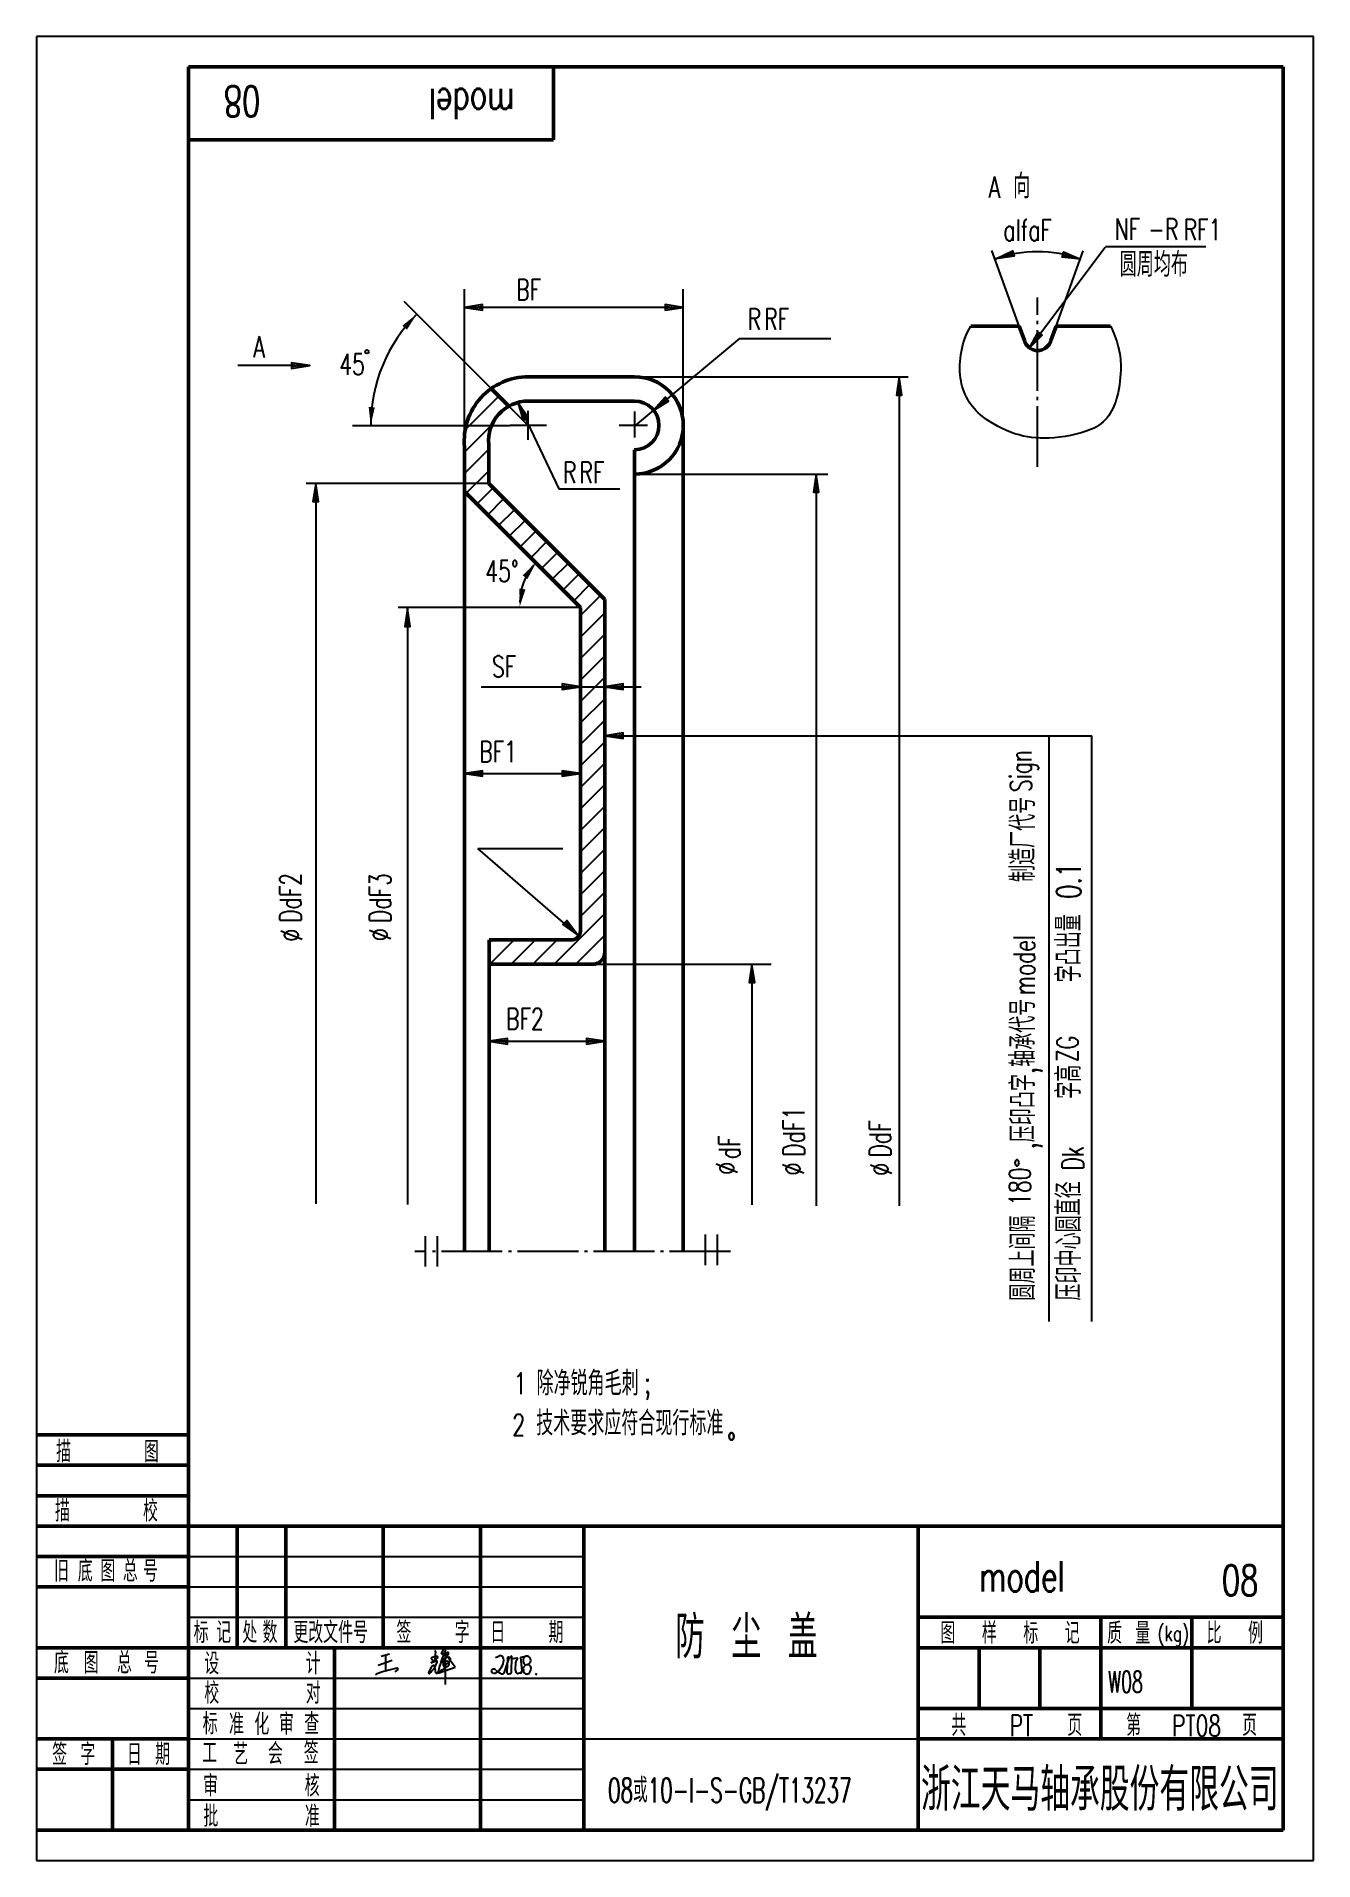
# Model space of a CAD drawing. Extents: x -145 to 65, y -5 to 295.
import ezdxf
from ezdxf.enums import TextEntityAlignment as Align

# ---------------------------------------------------------------- set-up
doc = ezdxf.new("R2010")
doc.units = 0
doc.header["$MEASUREMENT"] = 0
doc.linetypes.add('CENTER', pattern=[12.5, 10, -1, 0.5, -1])
doc.layers.get('0').update_dxf_attribs({"linetype": 'CONTINUOUS'})
doc.layers.get('DEFPOINTS').update_dxf_attribs({"linetype": 'CONTINUOUS'})
doc.layers.add('1', color=7, linetype='CONTINUOUS', lineweight=50)
for name, color, linetype in [('2', 7, 'CONTINUOUS'), ('3', 7, 'CENTER'), ('6', 7, 'CONTINUOUS')]:
    doc.layers.add(name, color=color, linetype=linetype)
doc.styles.add('HZ', font='txt.shx', dxfattribs={"width": 0.7, "bigfont": 'HZTXT.shx'})
doc.dimstyles.get("Standard").update_dxf_attribs({"dimtxt": 0.18, "dimasz": 0.18, "dimexe": 0.18, "dimexo": 0.0625, "dimgap": 0.09, "dimtad": 0, "dimtih": 1, "dimtoh": 1, "dimdec": 4, "dimzin": 0, "dimdsep": 46, "dimtxsty": 'Standard', "dimcen": 0.09, "dimadec": 0, "dimazin": 0, "dimtfac": 1, "dimtdec": 4, "dimtofl": 0, "dimtmove": 0, "dimatfit": 3, "dimfxl": 0, "dimtolj": 1, "dimtzin": 0, "dimarcsym": 0})

# ---------------------------------------------------------------- blocks, each defined once
blk = doc.blocks.new('BLK', base_point=(1, 0))
for points in [[(0, 0), (1, 0), (0, 0.15), (0, -0.15), (1, 0)], [(0, 0.07), (0.5, 0), (0, -0.07)]]:
    blk.add_lwpolyline(points)
blk = doc.blocks.new('*D3')
at = {"color": 0, "linetype": 'ByBlock'}
for p, q in [((-74.87, 228.1), (-74.87, 253.83)), ((-38.87, 231.42), (-38.87, 253.83)), ((-41.87, 250.83), (-71.87, 250.83))]:
    blk.add_line(p, q, dxfattribs=at)
at = {"layer": 'DEFPOINTS', "color": 0, "linetype": 'ByBlock'}
for p in [(-74.87, 250.83), (-38.87, 231.42), (-74.87, 228.1)]:
    blk.add_point(p, dxfattribs=at)
at = {"color": 0, "linetype": 'ByBlock', "xscale": 3, "yscale": 3, "zscale": 3, "rotation": 180}
blk.add_blockref('BLK', (-74.87, 250.83), dxfattribs=at)
at = {"color": 0, "linetype": 'ByBlock', "xscale": 3, "yscale": 3, "zscale": 3}
blk.add_blockref('BLK', (-38.87, 250.83), dxfattribs=at)

msp = doc.modelspace()

# ---------------------------------------------------------------- linework, layer by layer
for p, q in [((-78.43502, 30.00634), (-78.67256, 29.37723)), ((-89.02571, 27.49608), (-86.73934, 28.33097)), ((-88.52778, 28.97659), (-87.1723, 29.3645)), ((-87.83918, 29.17365), (-87.81485, 26.5527)), ((-79.24691, 28.79118), (-80.39928, 27.89176)), ((-80.39928, 27.89176), (-79.53226, 28.20985)), ((-79.76273, 28.1221), (-80.25661, 28.51697)), ((-79.61084, 29.76894), (-79.76273, 28.1221)), ((-79.0358, 26.24313), (-76.37484, 27.16518)), ((-78.67256, 29.37723), (-78.43502, 29.43658)), ((-78.43077, 28.01243), (-78.49832, 27.97868)), ((-77.48671, 29.43907), (-78.43077, 28.01243)), ((-78.00834, 29.37285), (-78.00638, 27.97077)), ((-76.37484, 27.16518), (-78.00834, 29.37285)), ((-78.00638, 27.97077), (-78.00745, 24.33733)), ((-77.56161, 29.3484), (-77.56161, 29.3484)), ((-69.74815, 28.77077), (-69.20593, 28.98753)), ((-68.32187, 26.17874), (-67.44433, 28.80982)), ((-67.76062, 28.62444), (-67.88838, 26.38087)), ((-67.76062, 28.56971), (-67.66937, 28.82508)), ((-67.70587, 28.73388), (-67.76062, 28.62444)), ((-67.44433, 28.80982), (-67.59059, 28.85854)), ((-67.23134, 28.89804), (-67.23134, 28.67916)), ((-67.23134, 28.67916), (-67.12183, 28.56971)), ((-67.14009, 26.30791), (-67.08533, 28.93452)), ((-67.12183, 28.56971), (-66.22753, 28.6974)), ((-66.48305, 27.80362), (-66.5013, 26.92808)), ((-66.20928, 28.44203), (-66.42829, 28.09547)), ((-65.58874, 28.84332), (-64.71758, 29.01764)), ((-65.38798, 26.56328), (-65.58874, 28.84332)), ((-89.47086, 26.00795), (-89.33473, 26.05765)), ((-85.80155, 26.80672), (-86.2791, 26.43551)), ((-65.51574, 26.32615), (-65.38798, 26.56328)), ((-65.14152, 26.751), (-65.16156, 26.51567)), ((-63.23435, 26.16199), (-62.96059, 25.99783))]:
    msp.add_line(p, q)
for centre, radius, start, end in [((-78.16184, 29.88319), 0.29965, 104.5678325, 155.7329048), ((-78.13767, 30.04524), 0.16213, 341.7540804, 127.8769993), ((-81.22526, 3.74072), 23.74467, 101.5909492, 109.9700076), ((-85.90624, 26.89653), 0.13793, 319.371577, 130.6622652), ((-78.37677, 25.68404), 2.42292, 137.0124048, 164.1275062), ((-83.43855, 29.41755), 4.3238, 311.0887327, 341.1893868), ((-80.16539, 28.63105), 0.14607, 108.9005078, 231.3566021), ((-78.84462, 24.77351), 4.22345, 98.0146679, 108.9005078), ((-79.93775, 27.20954), 0.24637, 50.3483882, 149.0956111), ((-82.19273, 26.49697), 2.57541, 357.3547718, 20.5080306), ((-79.76761, 29.74565), 0.15849, 8.4525573, 76.3177842), ((-79.48085, 28.06971), 0.14927, 25.1165159, 110.1466896), ((-79.41065, 28.79355), 0.16376, 359.1714359, 98.0146679), ((-79.46267, 28.07823), 0.1292, 334.8834841, 25.1165159), ((-60.1032, 22.02817), 19.57483, 155.9855785, 167.0616906), ((-66.03116, 8.6999), 21.95004, 121.6827134, 126.7739565), ((-78.55331, 28.08871), 0.12301, 142.0603178, 296.5518119), ((-77.19735, 27.03162), 1.84234, 97.9202994, 142.0603178), ((-78.99761, 32.38114), 2.99782, 280.8166613, 287.7523891), ((-77.82353, 27.48548), 0.55875, 146.2303749, 188.9941729), ((-78.22098, 27.50217), 0.18621, 213.9675398, 354.8577194), ((-77.71774, 27.5446), 0.62325, 92.3396666, 156.205066), ((-78.44931, 32.0819), 2.58187, 278.1438691, 288.0077035), ((-102.43391, 57.41085), 38.611, 309.1906386, 310.6533732), ((-77.7665, 27.74624), 0.42174, 299.3725836, 86.8302727), ((-77.62808, 29.48046), 0.14785, 296.7181922, 98.9713927), ((-77.5993, 28.43283), 0.44869, 315.4460481, 70.7292572), ((-71.97235, 29.19658), 3.78708, 312.8995645, 332.460007), ((-68.9417, 28.5122), 0.54383, 16.1691007, 119.0694681), ((-70.34301, 28.34695), 1.94953, 332.460007, 9.3488615), ((-67.62004, 28.77014), 0.09318, 71.5750642, 202.902758), ((-67.21558, 28.93371), 0.039, 246.154342, 1.1941956), ((-67.13096, 28.93547), 0.04564, 358.8058044, 181.1941956), ((-66.08833, 27.88063), 0.40216, 147.7091488, 191.0392829), ((-66.21794, 28.63025), 0.06783, 339.2267202, 98.1253977), ((-64.163, 27.85075), 2.12999, 159.2267202, 163.8830539), ((-64.40917, 28.27093), 0.81759, 126.6989745, 245.1596607), ((-64.48889, 26.89165), 0.68974, 41.1882349, 195.3508845), ((-64.593, 28.17297), 0.81279, 70.3740262, 112.022584), ((-65.26469, 29.185), 1.75416, 293.5900447, 317.5757868), ((-64.71912, 28.25547), 0.79113, 341.2844619, 59.7018298), ((-64.96476, 26.95906), 1.06748, 307.1571451, 21.2451227), ((-81.06518, 26.27284), 0.36541, 348.9199235, 11.6616905), ((-80.64337, 26.20154), 0.06322, 179.0259282, 317.3946354), ((-79.30412, 26.42646), 0.31961, 188.7008982, 224.456308), ((-79.42202, 26.31078), 0.15444, 224.456308, 309.5217625), ((-79.60157, 26.52843), 0.4366, 309.5217625, 344.3994333), ((-79.0795, 26.34757), 0.11321, 215.420078, 292.7068906), ((-70.0514, 26.43525), 0.43642, 39.2816282, 162.217783), ((-70.06168, 26.65867), 0.41519, 192.5394353, 247.1048652), ((-69.9218, 26.98989), 0.77474, 247.1048652, 312.8995645), ((-67.75915, 28.68627), 2.77837, 225.2955946, 244.4912331), ((-68.63876, 26.62586), 0.54802, 234.6730877, 305.3269123), ((-67.60573, 26.36478), 0.28311, 176.7408638, 283.0907307), ((-82.08222, 88.61941), 64.19874, 283.0907307, 283.3751901), ((-67.25969, 26.28121), 0.12255, 283.3751901, 12.5835602), ((-65.14856, 26.89989), 1.35303, 178.8058266, 208.5522016), ((-66.09726, 26.38367), 0.27298, 208.5522016, 288.9694749), ((-65.35052, 24.21123), 2.02421, 97.8002648, 108.9694749), ((-65.64263, 26.34361), 0.12809, 277.8002648, 352.1658628), ((-64.63464, 26.58451), 0.53352, 161.8165184, 240.4493659), ((-64.593, 26.87387), 0.81279, 247.977416, 289.6259738)]:
    msp.add_arc(centre, radius, start, end)
at = {"layer": '1'}
for p, q in [((-120.23284, 290.38598), (-120.23284, 0.38598)), ((59.76716, 290.38598), (-120.23284, 290.38598)), ((-60.23284, 278.38598), (-60.23284, 290.38598)), ((59.76716, 0.38598), (59.76716, 290.38598)), ((-120.23284, 278.38598), (-60.23284, 278.38598)), ((16.34889, 247.74115), (8.38859, 247.74115)), ((16.34889, 247.74115), (17.21648, 245.37681)), ((22.4398, 247.74115), (21.58942, 245.37681)), ((31.38859, 247.74115), (22.4398, 247.74115)), ((-67.54194, 234.59147), (-70.43876, 237.48829)), ((-64.36625, 239.41578), (-46.86625, 239.41578)), ((-64.36625, 235.41578), (-46.86625, 235.41578)), ((-38.86625, 231.41578), (-38.86625, 95.52635)), ((-74.86625, 221.88641), (-74.86625, 228.10057)), ((-70.86625, 221.88641), (-70.86625, 228.26785)), ((-46.86625, 227.41578), (-46.86625, 223.41578)), ((-46.86625, 223.41578), (-46.86625, 95.52635)), ((-74.86625, 221.88641), (-74.86625, 95.52635)), ((-55.77437, 201.48253), (-74.86625, 220.57441)), ((-51.77437, 202.79453), (-70.86625, 221.88641)), ((-55.77437, 148.29453), (-55.77437, 201.48253)), ((-51.77437, 144.79453), (-51.77437, 202.79453)), ((-70.77437, 146.79453), (-70.77437, 142.79453)), ((-70.77437, 146.79453), (-57.27437, 146.79453)), ((-51.77437, 144.79453), (-51.77437, 95.52635)), ((-70.77437, 142.79453), (-70.77437, 95.52635)), ((-70.77437, 142.79453), (-53.77437, 142.79453)), ((-145.23284, 65.38598), (-120.23284, 65.38598)), ((-145.23284, 60.38598), (-120.23284, 60.38598)), ((-145.23284, 55.38598), (-120.23284, 55.38598)), ((-145.23284, 50.38598), (-120.23284, 50.38598)), ((-120.23284, 50.38598), (59.76716, 50.38598)), ((-112.23284, 50.38598), (-112.23284, 30.38598)), ((-104.23284, 50.38598), (-104.23284, 30.38598)), ((-88.23284, 50.38598), (-88.23284, 30.38598)), ((-72.23284, 50.38598), (-72.23284, 30.38598)), ((-55.23284, 50.38598), (-55.23284, 0.38598)), ((-0.23284, 50.38598), (-0.23284, 0.38598)), ((-145.23284, 45.38598), (-120.23284, 45.38598)), ((-145.23284, 40.38598), (-120.23284, 40.38598)), ((-0.23284, 35.38598), (59.76716, 35.38598)), ((29.76716, 35.38598), (29.76716, 15.38598)), ((44.76716, 35.38598), (44.76716, 20.38598)), ((-145.23284, 30.38598), (-120.23284, 30.38598)), ((-120.23284, 30.38598), (-55.23284, 30.38598)), ((-96.23284, 30.38598), (-96.23284, 0.38598)), ((-72.23284, 30.38598), (-72.23284, 0.38598)), ((-0.23284, 30.38598), (59.76716, 30.38598)), ((9.76716, 30.38598), (9.76716, 20.38598)), ((19.76716, 30.38598), (19.76716, 20.38598)), ((-145.23284, 25.38598), (-120.23284, 25.38598)), ((-0.23284, 20.38598), (59.76716, 20.38598)), ((-145.23284, 15.38598), (-120.23284, 15.38598)), ((-132.73284, 15.38598), (-132.73284, 0.38598)), ((-0.23284, 15.38598), (59.76716, 15.38598)), ((-145.23284, 10.38598), (-120.23284, 10.38598)), ((-145.23284, 0.38598), (59.76716, 0.38598))]:
    msp.add_line(p, q, dxfattribs=at)
for centre, radius, start, end in [((19.40295, 246.00198), 2.27409, 195.9566857, 344.0433143), ((-64.36625, 228.88641), 10.52937, 90, 185.4361427), ((-46.86625, 231.41578), 8, 270, 90), ((-64.36625, 228.88641), 6.52937, 90, 185.4361427), ((-46.86625, 231.41578), 4, 270, 90), ((-57.27437, 148.29453), 1.5, 270, 0), ((-53.77437, 144.79453), 2, 270, 0)]:
    msp.add_arc(centre, radius, start, end, dxfattribs=at)
at = {"layer": '2'}
for p, q in [((64.76716, 295.38598), (-145.23284, 295.38598)), ((-145.23284, 295.38598), (-145.23284, -4.61402)), ((64.76716, -4.61402), (64.76716, 295.38598)), ((18.04806, 244.18486), (30.51189, 260.7211)), ((30.56022, 260.81979), (47.03969, 260.81979)), ((-29.60193, 245.71228), (-14.60193, 245.71228)), ((-103.27361, 241.25158), (-112.1029, 241.25158)), ((-46.86625, 239.41578), (-1.88378, 239.41578)), ((-74.74121, 230.68304), (-69.18736, 236.23689)), ((-64.36625, 231.41578), (-67.54194, 234.59147)), ((-66.06522, 235.19087), (-59.3202, 220.96682)), ((-3.3685, 236.41578), (-3.3685, 103.05944)), ((-74.86625, 227.02246), (-70.31859, 231.57012)), ((-74.86625, 223.48692), (-70.86625, 227.48692)), ((-74.55474, 220.2629), (-70.86625, 223.95139)), ((-46.86625, 223.41578), (-15.08063, 223.41578)), ((-70.86625, 221.88641), (-100.86625, 221.88641)), ((-72.78697, 218.49513), (-70.13097, 221.15114)), ((-71.01921, 216.72737), (-68.3632, 219.38337)), ((-59.3202, 220.96682), (-49.3202, 220.96682)), ((-17.03216, 220.41578), (-17.03216, 103.05944)), ((-99.31178, 218.88641), (-99.31178, 103.39864)), ((-69.25144, 214.9596), (-66.59544, 217.6156)), ((-67.48367, 213.19183), (-64.82767, 215.84783)), ((-65.71591, 211.42407), (-63.0599, 214.08007)), ((-63.94814, 209.6563), (-61.29214, 212.3123)), ((-62.18037, 207.88853), (-59.52437, 210.54453)), ((-60.4126, 206.12077), (-57.7566, 208.77677)), ((-58.64484, 204.353), (-55.98884, 207.009)), ((-56.87707, 202.58523), (-54.22107, 205.24123)), ((-55.77437, 201.48253), (-85.77437, 201.48253)), ((-55.77437, 200.1524), (-52.4533, 203.47347)), ((-84.20992, 199.79453), (-84.20992, 103.26721)), ((-55.77437, 196.61687), (-51.77437, 200.61687)), ((-55.77437, 193.08133), (-51.77437, 197.08133)), ((-55.77437, 189.5458), (-51.77437, 193.5458)), ((-55.77437, 186.01026), (-51.77437, 190.01026)), ((-55.77437, 182.47473), (-51.77437, 186.47473)), ((-55.77437, 178.9392), (-51.77437, 182.9392)), ((-48.73942, 180.37942), (28.31095, 180.37942)), ((21.32296, 84.04974), (21.32296, 180.37942)), ((28.31095, 84.04974), (28.31095, 180.37942)), ((-55.77437, 175.40366), (-51.77437, 179.40366)), ((-55.77437, 171.86813), (-51.77437, 175.86813)), ((-55.77437, 168.3326), (-51.77437, 172.3326)), ((-55.77437, 164.79706), (-51.77437, 168.79706)), ((-55.77437, 161.26153), (-51.77437, 165.26153)), ((-72.65084, 161.84811), (-58.65084, 161.84811)), ((-56.21293, 147.56636), (-72.65084, 161.84811)), ((-55.77437, 157.72599), (-51.77437, 161.72599)), ((-55.77437, 154.19046), (-51.77437, 158.19046)), ((-55.77437, 150.65493), (-51.77437, 154.65493)), ((-60.09923, 142.79453), (-51.77437, 151.11939)), ((-56.56369, 142.79453), (-51.77437, 147.58386)), ((-70.77437, 146.26153), (-70.24136, 146.79453)), ((-70.70583, 142.79453), (-66.70583, 146.79453)), ((-67.1703, 142.79453), (-63.1703, 146.79453)), ((-63.63476, 142.79453), (-59.63476, 146.79453)), ((-53.77437, 142.79453), (-24.40868, 142.79453)), ((-27.5728, 139.79453), (-27.5728, 103.25335)), ((-81.31608, 98.08823), (-81.31608, 93.08823)), ((-79.31608, 98.08823), (-79.31608, 93.08823)), ((-35.27149, 98.32056), (-35.27149, 93.32056)), ((-33.27149, 98.32056), (-33.27149, 93.32056)), ((-120.23284, 45.38598), (-55.23284, 45.38598)), ((-120.23284, 40.38598), (-55.23284, 40.38598)), ((-120.23284, 35.38598), (-55.23284, 35.38598)), ((-120.23284, 25.38598), (-55.23284, 25.38598)), ((-120.23284, 20.38598), (-55.23284, 20.38598)), ((-120.23284, 15.38598), (-55.23284, 15.38598)), ((-60.23284, 15.38598), (-0.23284, 15.38598)), ((-120.23284, 10.38598), (-55.23284, 10.38598)), ((-120.23284, 5.38598), (-55.23284, 5.38598)), ((-145.23284, -4.61402), (64.76716, -4.61402))]:
    msp.add_line(p, q, dxfattribs=at)
at = {"layer": '2', "linetype": 'ByBlock'}
for p, q in [((16.34889, 247.74115), (11.8774, 260.20614)), ((22.4398, 247.74115), (26.87546, 260.10624)), ((-84.80891, 251.85844), (-70.43876, 237.48829)), ((-29.60193, 245.71228), (-46.78522, 231.41578)), ((-93.27653, 231.41578), (-67.35168, 231.41578)), ((-72.0954, 188.43971), (-45.77437, 188.43971)), ((-71.86625, 174.15674), (-55.77437, 174.15674)), ((-67.77437, 130.11909), (-54.77437, 130.11909))]:
    msp.add_line(p, q, dxfattribs=at)
at = {"layer": '2', "flags": 128}
msp.add_lwpolyline([(31.38859, 247.74115, -0.054894143), (32.65354, 244.36769, -0.060921755), (33.06621, 241.14539, -0.061390786), (32.49033, 236.2436, -0.087524993), (31.09176, 233.06222, -0.156089107), (28.24849, 230.79881, -0.077551144), (21.21955, 229.31636, -0.092490917), (15.67432, 230.04917, -0.085920665), (10.36011, 232.86507, -0.197600039), (6.72823, 239.17991, -0.163084852), (8.38859, 247.74115)], format="xyb", dxfattribs=at)
at = {"layer": '2'}
msp.add_circle((-90.88912, 243.52552), 0.3, dxfattribs=at)
at = {"layer": '2', "linetype": 'ByBlock'}
for centre, radius, start, end in [((19.39435, 239.25147), 20.72866, 70.2658629, 109.7341371), ((-64.36625, 231.41578), 25.91028, 135, 180), ((-56.29228, 202.27965), 9.4574, 139.3949902, 180)]:
    msp.add_arc(centre, radius, start, end, dxfattribs=at)
for p in [(-74.86625, 174.60354), (-51.77437, 174.83588), (-51.77437, 174.15674), (-70.77437, 130.11909), (-51.77437, 130.35142), (-51.77437, 130.11909)]:
    msp.add_point(p, dxfattribs=at)
for points in [[(-84.30911, 247.16405), (-85.05597, 247.82904), (-82.68758, 249.73711)], [(-89.60369, 234.3818), (-90.60201, 234.4397), (-90.27653, 231.41578)], [(-64.49321, 206.15503), (-65.28844, 206.76133), (-63.07191, 208.84388)], [(-64.8229, 204.43457), (-65.81024, 204.59318), (-65.79239, 201.55185)]]:
    msp.add_solid(points, dxfattribs=at)
at = {"layer": '3'}
for p, q in [((19.39435, 224.59484), (19.39435, 252.45735)), ((-61.36198, 231.41578), (-67.35168, 231.41578)), ((-64.36625, 229.02711), (-64.36625, 233.83468)), ((-44.72891, 231.41578), (-49.39758, 231.41578)), ((-46.86625, 233.69171), (-46.86625, 229.43816)), ((-31.12823, 95.52635), (-82.99396, 95.52635))]:
    msp.add_line(p, q, dxfattribs=at)

# ---------------------------------------------------------------- block references
at = {"layer": '2', "linetype": 'ByBlock', "yscale": 3, "zscale": 3}
for p, xscale, rotation in [((12.52174, 258.82041), -3, 16.5455830953456), ((26.43946, 258.74644), -3, 164.8554812675656), ((-43.87162, 233.80708), 3, 219.7604681108323), ((-51.77437, 188.43971), 3, 180), ((-74.86625, 174.15674), 3, 180), ((-70.77437, 130.11909), 3, 180)]:
    msp.add_blockref('BLK', p, dxfattribs=dict(at, xscale=xscale, rotation=rotation))
at = {"layer": '2', "xscale": 3, "yscale": 3, "zscale": 3}
for p, rotation in [((17.98372, 244.14206), 232.980067744382), ((-100.27361, 241.25158), 360), ((-3.3685, 239.41578), 90), ((-66.06522, 235.19087), 115.3702393087507), ((-17.03216, 223.41578), 450), ((-99.31178, 221.88641), 450), ((-84.20992, 201.32096), 90), ((-51.73942, 180.37942), 180), ((-56.21293, 147.56636), 315.3782009072052), ((-27.5728, 142.79453), 89.99999999999999)]:
    msp.add_blockref('BLK', p, dxfattribs=dict(at, rotation=rotation))
at = {"layer": '2', "linetype": 'ByBlock', "xscale": 3, "yscale": 3, "zscale": 3}
for p in [(-55.77437, 188.43971), (-55.7669, 174.15674), (-51.77437, 130.11909)]:
    msp.add_blockref('BLK', p, dxfattribs=at)

# ---------------------------------------------------------------- texts
at = {"layer": '2', "style": 'HZ', "width": 0.7}
for s, height, rotation, p in [('08', 5, 180, (-108.43093, 287.20885)), ('圆周上间隔    ,压印凸字,轴承代号       制造厂代号', 4, 90, (18.96183, 87.47737)), ('压印中心圆直径     字高     字凸出量 0.1', 4, 90, (26.51487, 87.49631)), ('%%C', 3.5, 90, (-101.55944, 146.52376)), ('%%C', 3.5, 90, (-86.95708, 146.60127)), ('%%C', 3.5, 90, (-29.95731, 108.19006)), ('%%C', 3.5, 90, (-19.07278, 108.07983)), ('%%C', 3.5, 90, (-4.59126, 108.02811)), ('180', 3.5, 90, (18.22368, 103.07347))]:
    msp.add_text(s, height=height, rotation=rotation, dxfattribs=at).set_placement(p)
at = {"layer": '2', "style": 'HZ'}
for s, height, width, p in [('向', 4, 0.7, (15.38333, 268.77647)), ('A', 3.5, 0.7, (11.35061, 268.84346)), ('-R', 3.5, 0.7, (37.59321, 261.95918)), ('圆周均布', 4, 0.7, (32.90895, 255.89109)), ('R', 3.5, 0.7, (-28.29851, 247.15899)), ('A', 3.5, 0.7, (-109.58092, 242.57411)), ('45', 3.5, 0.7, (-95.43164, 239.71039)), ('R', 3.5, 0.7, (-58.67487, 221.92297)), ('%%D', 3.5, 0.7, (15.37682, 107.13965)), ('1', 3.5, 0.7, (-66.76622, 72.08775)), ('除净锐角毛刺', 4, 0.7, (-63.00577, 71.88222)), (';', 3.5, 0.7, (-45.28022, 72.23573)), ('技术要求应符合现行标准', 4, 0.7, (-63.05831, 65.31425)), ('2', 3.5, 0.7, (-66.97638, 65.31425)), ('描', 3.5, 0.7, (-142.00531, 60.88699)), ('图', 3.5, 0.7, (-127.56397, 60.88699)), ('%%D', 4, 0.7, (-31.66783, 61.71767)), ('描', 3.5, 0.7, (-142.20046, 51.12886)), ('校', 3.5, 0.7, (-127.71408, 51.12886)), ('底', 3.5, 0.7, (-138.44751, 41.24562)), ('总', 3.5, 0.7, (-131.03169, 41.24562)), ('旧', 3.5, 0.7, (-142.35058, 41.24562)), ('图', 3.5, 0.7, (-134.7396, 41.24562)), ('号', 3.5, 0.7, (-127.71408, 41.24562)), ('08', 5, 0.7, (49.70275, 38.958)), ('防 尘 盖', 7, 0.7, (-40.21712, 28.62796)), ('标', 3.5, 0.7, (-119.38254, 31.14792)), ('记', 3.5, 0.7, (-115.67463, 31.14792)), ('处', 3.5, 0.7, (-111.38126, 31.14792)), ('数', 3.5, 0.7, (-108.06365, 31.14792)), ('更改文件号', 3.5, 0.7, (-102.98967, 31.14792)), ('签   字', 3.5, 0.7, (-86.03826, 31.14792)), ('日   期', 3.5, 0.7, (-70.59423, 31.14792)), ('图  样  标  记', 3.5, 0.7, (3.4139, 31.04069)), ('质 量', 3.5, 0.7, (30.82542, 31.02282)), ('比  例', 3.5, 0.7, (47.18827, 31.04069)), ('底', 3.5, 0.7, (-142.35058, 26.14375)), ('总', 3.5, 0.7, (-132.00746, 26.14375)), ('图', 3.5, 0.7, (-137.47175, 26.14375)), ('号', 3.5, 0.7, (-127.51893, 26.14375)), ('设      计', 3.5, 0.7, (-117.6378, 26.02317)), ('校      对', 3.5, 0.7, (-117.63549, 21.1672)), ('共       页', 3.5, 0.7, (5.21575, 15.8852)), ('第       页', 3.5, 0.7, (33.96692, 15.8852)), ('签 字', 3.5, 0.7, (-142.65081, 11.0955)), ('日 期', 3.5, 0.7, (-130.35616, 11.0955)), ('审      核', 3.5, 0.7, (-117.82758, 5.92108)), ('08或10-I-S-GB/T13237', 4, 0.6, (-51.24383, 4.94752)), ('批      准', 3.5, 0.7, (-117.78568, 0.92577))]:
    msp.add_text(s, height=height, dxfattribs=dict(at, width=width)).set_placement(p)
at = {"layer": '2', "linetype": 'ByBlock', "style": 'HZ', "width": 0.7}
msp.add_text('45%%d', height=3.5, dxfattribs=at).set_placement((-71.41967, 205.7003))
at = {"layer": '2', "style": 'HZ', "width": 0.688541}
msp.add_text('(kg)', height=2.5, dxfattribs=at).set_placement((39.14195, 31.46962), (44.30601, 31.46962), align=Align.FIT)
at = {"layer": '2', "color": 0, "style": 'HZ', "width": 0.7}
for s, p in [('标      查', (-117.89281, 16.11843)), ('准 ', (-113.57515, 16.05032)), (' 化', (-111.58135, 16.05032)), (' 审', (-107.54628, 16.05032)), ('工      签', (-117.96871, 11.32543)), ('会', (-107.18039, 11.23061)), ('艺', (-112.87628, 11.12527))]:
    msp.add_text(s, height=3.5, dxfattribs=at).set_placement(p)
at = {"layer": '2', "style": 'HZ', "width": 0.7}
msp.add_text('浙江天马轴承股份有限公司', height=7, dxfattribs=at).set_placement((29.6256, 3.56256), align=Align.CENTER)
at = {"layer": '2', "insert": (47.16939, 256.92569), "char_height": 3.5, "attachment_point": 4}
msp.add_mtext('\\A1;', dxfattribs=at)
at = {"layer": '6', "style": 'HZ', "width": 0.7}
for s, height, rotation, p in [('model', 5, 180, (-66.63222, 286.79767)), ('Sign', 3.5, 90, (18.38592, 171.13137)), ('DdF2', 3.5, 90, (-101.70843, 149.62573)), ('DdF3', 3.5, 90, (-86.95708, 149.59484)), ('model', 3.5, 90, (18.93537, 137.73194)), ('ZG', 3.5, 90, (26.04617, 126.7097)), ('DdF1', 3.5, 90, (-18.92229, 111.15907)), ('DdF', 3.5, 90, (-4.76389, 111.03134)), ('dF', 3.5, 90, (-29.53698, 110.76779)), ('Dk', 3.5, 90, (26.92524, 108.89427))]:
    msp.add_text(s, height=height, rotation=rotation, dxfattribs=at).set_placement(p)
at = {"layer": '6', "style": 'HZ'}
for s, height, width, p in [('alfaF', 3.5, 0.7, (13.76622, 261.78963)), ('NF', 3.5, 0.7, (32.04549, 261.95918)), ('RF1', 3.5, 0.7, (43.41856, 261.86699)), ('BF', 3.5, 0.7, (-66.35628, 251.99791)), ('RF', 3.5, 0.7, (-25.57387, 247.15899)), ('RF', 3.5, 0.7, (-55.95023, 221.92297)), ('SF', 3.5, 0.7, (-70.33903, 189.99458)), ('BF1', 3.5, 0.7, (-72.43819, 176.0117)), ('BF2', 3.5, 0.7, (-68.00856, 132.0566)), ('model', 5, 0.7, (9.77889, 39.61927)), ('W08', 3.5, 0.6, (30.95629, 23.02058)), ('PT', 3.5, 0.7, (14.77031, 15.82265)), ('PT08', 3.5, 0.7, (41.49784, 15.81371))]:
    msp.add_text(s, height=height, dxfattribs=dict(at, width=width)).set_placement(p)

# ---------------------------------------------------------------- dimensions: what is measured, and where the dimension line sits
at = {"layer": '2'}
dim = msp.add_linear_dim(base=(-74.86625, 250.83099), p1=(-38.86625, 231.41578), p2=(-74.86625, 228.10057), text=' ', dimstyle='Standard', dxfattribs=at)
dim.commit()
dim.dimension.update_dxf_attribs({"geometry": '*D3', "text_midpoint": (-56.86625, 254.33099)})

doc.saveas('drawing.dxf')
